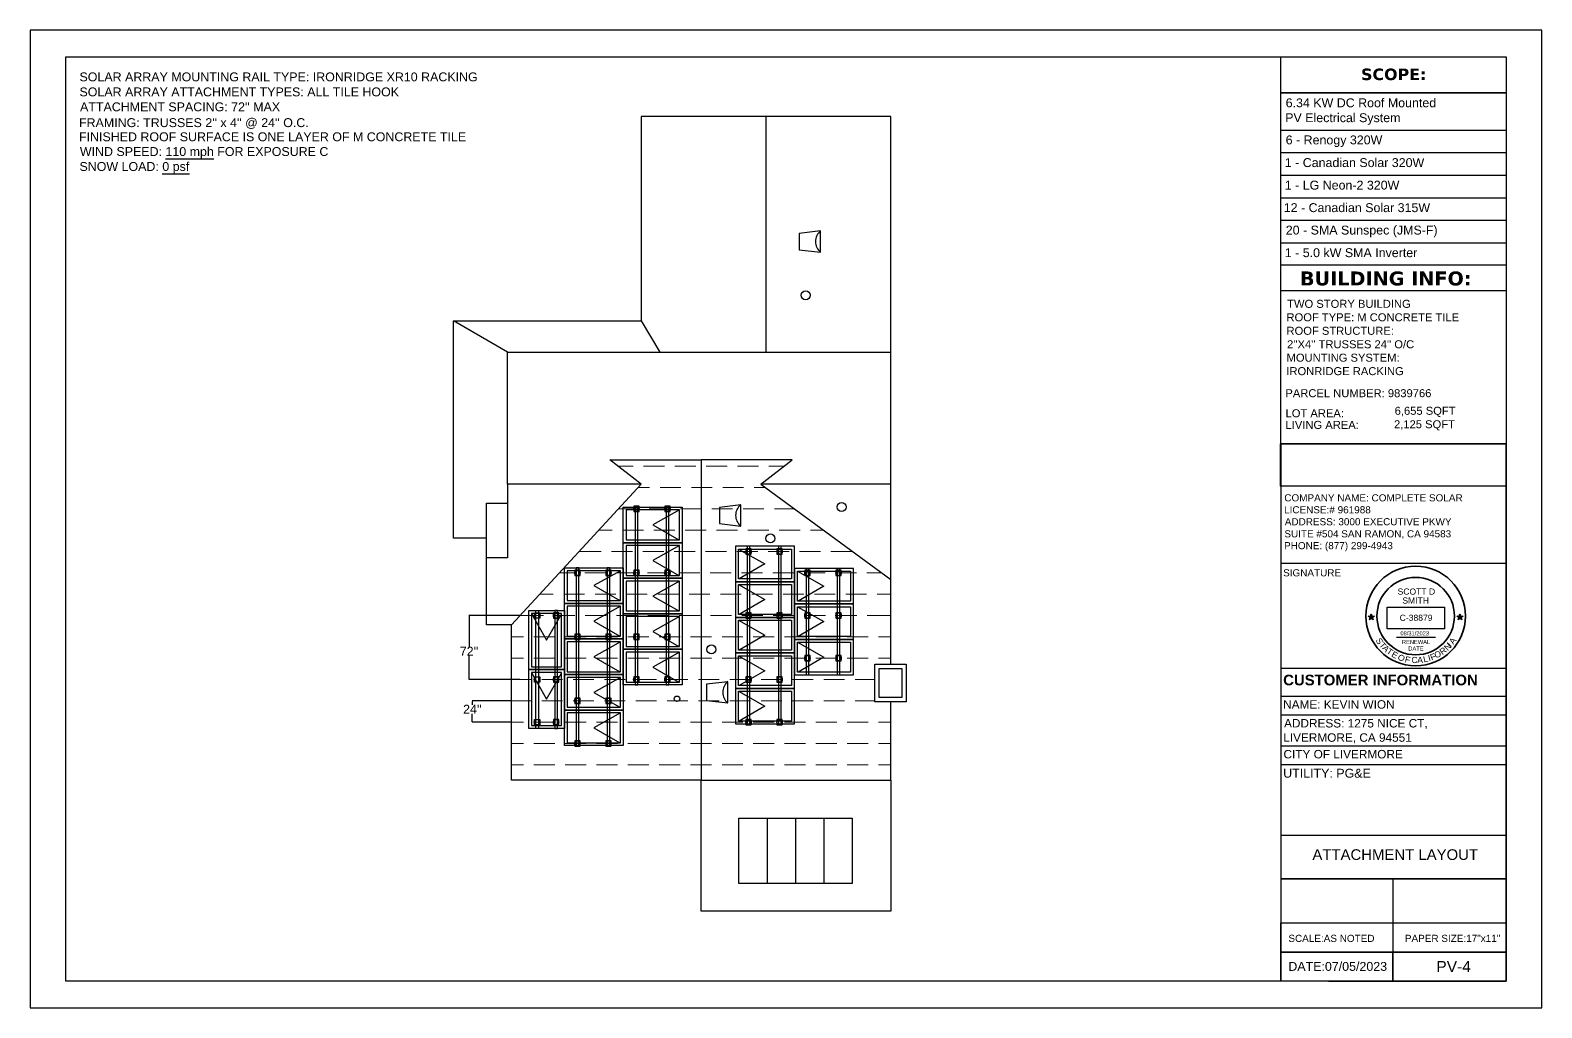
# Model space of a CAD drawing. Header units: millimetres. Extents: x -419 to 20046, y -14642 to 2638.
# Drawn here: x 416 to 2116, y -10901 to -9802 of the extents above; entities that cross this region are included whole.
import ezdxf

# ---------------------------------------------------------------- set-up
doc = ezdxf.new("R2010")
doc.units = ezdxf.units.MM
doc.layers.add('PDF5_0', color=7, linetype='Continuous', true_color=0x636466)
for name, color, linetype in [('PDF5_PDF_Geometry', 7, 'Continuous'), ('PDF5_Text', 7, 'Continuous'), ('PDF_Text', 7, 'Continuous')]:
    doc.layers.add(name, color=color, linetype=linetype)
doc.styles.add('PDF Arial', font='arial.ttf')
doc.styles.add('PDF Arial Bold', font='arialbd.ttf')
doc.styles.add('PDF Verdana Bold', font='verdanab.ttf')
doc.styles.get("Standard").update_dxf_attribs({"font": 'arial.ttf'})
picture_1 = doc.add_image_def('image39.png', size_in_pixel=(45, 240))
picture_2 = doc.add_image_def('image15.png', size_in_pixel=(858, 321))

# ---------------------------------------------------------------- blocks, each defined once
blk = doc.blocks.new('star')
h = blk.add_hatch(color=256)
h.dxf.hatch_style = 1
h.paths.add_polyline_path([(116.5, 62.57), (116.86, 62.57), (116.68, 63.12)])
h.paths.add_polyline_path([(116.68, 62.02), (116.97, 62.23), (116.86, 62.57), (116.5, 62.57), (116.39, 62.23)])
h.paths.add_polyline_path([(116.5, 62.57), (115.92, 62.57), (116.39, 62.23)])
h.paths.add_polyline_path([(116.39, 62.23), (116.21, 61.67), (116.68, 62.02)])
h.paths.add_polyline_path([(116.68, 62.02), (117.15, 61.67), (116.97, 62.23)])
h.paths.add_polyline_path([(116.97, 62.23), (117.44, 62.57), (116.86, 62.57)])
for p, q in [((116.21, 61.67), (116.68, 63.12)), ((116.68, 63.12), (117.15, 61.67)), ((115.92, 62.57), (117.44, 62.57)), ((117.15, 61.67), (115.92, 62.57)), ((117.44, 62.57), (116.21, 61.67))]:
    blk.add_line(p, q)
blk = doc.blocks.new('a')
at = {"color": 1, "char_height": 15, "attachment_point": 1}
for s, insert, rotation in [('{\\C256;S}', (169, 149), 301.8504), ('{\\C256;T}', (176.1, 138.5), 308.5602), ('{\\C256;A}', (182.8, 131.2), 313.9392), ('{\\C256;T}', (190.6, 123.2), 324.7462), ('{\\C256;E}', (201.4, 115.5), 330.0103), ('{\\C256;O}', (299, 112.2), 12.6875), ('{\\C256;R}', (311.3, 116.8), 36.4598), ('{\\C256;N}', (322.6, 125.5), 43.0781), ('{\\C256;I}', (344.8, 127.8), 227.4846), ('{\\C256;A}', (335, 138.5), 54.6588), ('{\\C256;O}', (218.6, 109.1), 319.6464), ('{\\C256;A}', (258.4, 100.3), 1.6689), ('{\\C256;L}', (271.7, 101.5), 12.6875), ('{\\C256;I}', (283.7, 104.3), 13.6115), ('{\\C256;F}', (288.3, 105.4), 21.5682)]:
    blk.add_mtext_dynamic_manual_height_columns(s, width=30.733, gutter_width=125, heights=[0], dxfattribs=dict(at, insert=insert, rotation=rotation))
at = {"color": 1, "insert": (244.5, 100.5), "char_height": 15, "attachment_point": 1}
blk.add_mtext_dynamic_manual_height_columns('{\\C256;C}', width=30.733, gutter_width=125, heights=[0], dxfattribs=at)
blk = doc.blocks.new('1')
at = {"color": 1, "xscale": 0.1018808021228187, "yscale": 0.1018808021228187, "zscale": 0.1018808021228187}
blk.add_blockref('a', (510.97, 81.39), dxfattribs=at)
at = {"color": 1, "insert": (534.46, 91.84), "char_height": 1.528, "attachment_point": 1, "rotation": 347.3366}
blk.add_mtext_dynamic_manual_height_columns('{\\C256;F}', width=1.5282, gutter_width=12.74, heights=[0], dxfattribs=at)

msp = doc.modelspace()

# ---------------------------------------------------------------- linework, layer by layer
at = {"lineweight": 30}
msp.add_line((1952.324, -10484.479), (1996.107, -10484.479), dxfattribs=at)
at = {"lineweight": 35}
for radius in [56, 43.581]:
    msp.add_circle((1973.929, -10460.704), radius, dxfattribs=at)
at = {"layer": 'PDF5_0', "color": 7, "lineweight": 25}
for points in [[(415.876, -9801.533), (415.876, -10901.442), (2115.735, -10901.442), (2115.735, -9801.533)], [(2075.775, -9872.008), (1822.299, -9872.008)], [(2075.775, -9872.008), (2075.775, -10065.998), (1822.299, -10065.998), (1822.299, -9872.008)], [(1304.722, -10051.376), (1304.722, -10027.4), (1280.655, -10030.306), (1280.655, -10048.47)], [(1822.299, -10314.388), (1822.299, -10266.799), (2075.775, -10266.799), (2075.775, -10314.388)], [(1214.902, -10359.434), (1214.902, -10335.458), (1190.925, -10338.364), (1190.925, -10356.528)], [(1365.661, -10514.825), (1400.99, -10514.825), (1400.99, -10557.147), (1365.661, -10557.147)], [(1370.656, -10519.82), (1395.995, -10519.82), (1395.995, -10552.152), (1370.656, -10552.152)], [(1200.461, -10558.509), (1200.461, -10534.533), (1176.394, -10537.439), (1176.394, -10555.603)], [(1212.722, -10688.017), (1340.323, -10688.017), (1340.323, -10761.671), (1212.722, -10761.671)]]:
    msp.add_lwpolyline(points, close=True, dxfattribs=at)
for points in [[(1822.299, -10266.799), (1822.299, -9831.503)], [(1822.299, -9913.967), (2075.775, -9913.967)], [(1822.299, -9939.305), (2075.775, -9939.305)], [(567.907, -9946.208), (622.308, -9946.208)], [(564.365, -9963.1), (595.153, -9963.1)], [(1822.299, -9964.644), (2075.775, -9964.644)], [(1822.299, -9989.982), (2075.775, -9989.982)], [(1822.299, -10015.321), (2075.775, -10015.321)], [(1822.299, -10040.659), (2075.775, -10040.659)], [(1822.299, -10094.333), (2075.775, -10094.333)], [(1822.39, -10401.302), (2075.866, -10401.302)], [(966.421, -10460.152), (909.205, -10460.152)], [(909.387, -10460.697), (909.387, -10495.208)], [(909.387, -10531.718), (909.387, -10505.38)], [(966.421, -10532.172), (909.205, -10532.172)], [(956.976, -10556.148), (912.747, -10556.148)], [(912.928, -10556.693), (912.928, -10560.416)], [(912.928, -10579.67), (912.928, -10570.588)], [(956.976, -10580.215), (912.747, -10580.215)], [(1244.69, -10688.017), (1244.69, -10761.671)], [(1276.568, -10688.017), (1276.568, -10761.671)], [(1308.536, -10688.017), (1308.536, -10761.671)]]:
    msp.add_lwpolyline(points, dxfattribs=at)
at = {"layer": 'PDF5_0', "color": 7, "lineweight": 30}
for points in [[(952.435, -10312.481), (952.435, -10163.901), (1383.553, -10163.901), (1383.553, -9898.618), (1102.831, -9898.618), (1102.831, -10128.572)], [(1243.146, -9898.618), (1243.146, -10163.901)], [(929.094, -10372.966), (891.768, -10372.966), (891.768, -10128.572), (1102.831, -10128.572), (1123.901, -10163.901)], [(952.435, -10163.901), (891.768, -10128.572)], [(1383.553, -10514.825), (1383.553, -10163.901)], [(1383.553, -10645.241), (1383.553, -10792.641), (1170.309, -10792.641), (1170.309, -10645.241), (956.976, -10645.241), (956.976, -10470.415), (1103.103, -10312.481), (1067.866, -10284.962), (1170.309, -10284.962)], [(1383.553, -10312.481), (1237.516, -10312.481), (1272.753, -10284.962), (1170.309, -10284.962), (1170.309, -10645.241), (1383.553, -10645.241), (1383.553, -10557.147)], [(1103.103, -10312.481), (952.435, -10312.481), (952.435, -10395.035), (929.094, -10395.035)], [(1237.516, -10312.481), (1383.553, -10419.465)], [(956.976, -10470.415), (929.094, -10470.415), (929.094, -10333.641), (952.435, -10333.641)]]:
    msp.add_lwpolyline(points, dxfattribs=at)
at = {"layer": 'PDF5_0', "lineweight": 20}
for points in [[(1093.931, -10292.228), (1077.129, -10292.228)], [(1129.168, -10292.228), (1105.737, -10292.228)], [(1164.406, -10292.228), (1140.975, -10292.228)], [(1199.644, -10292.228), (1176.213, -10292.228)], [(1234.882, -10292.228), (1211.36, -10292.228)], [(1263.49, -10292.228), (1246.597, -10292.228)], [(1112.367, -10316.204), (1099.652, -10316.204)], [(1147.605, -10316.204), (1124.173, -10316.204)], [(1182.843, -10316.204), (1159.411, -10316.204)], [(1218.08, -10316.204), (1194.649, -10316.204)], [(1242.601, -10316.204), (1229.887, -10316.204)], [(1100.106, -10340.18), (1077.492, -10340.18)], [(1135.344, -10340.18), (1111.822, -10340.18)], [(1170.582, -10340.18), (1147.06, -10340.18)], [(1205.82, -10340.18), (1182.298, -10340.18)], [(1240.967, -10340.18), (1217.535, -10340.18)], [(1275.387, -10340.18), (1252.773, -10340.18)], [(1070.136, -10364.157), (1055.242, -10364.157)], [(1105.374, -10364.157), (1081.852, -10364.157)], [(1140.612, -10364.157), (1117.09, -10364.157)], [(1175.849, -10364.157), (1152.327, -10364.157)], [(1211.087, -10364.157), (1187.565, -10364.157)], [(1246.325, -10364.157), (1222.803, -10364.157)], [(1281.563, -10364.157), (1258.041, -10364.157)], [(1308.173, -10364.157), (1293.278, -10364.157)], [(1057.785, -10388.224), (1033.082, -10388.224)], [(1093.023, -10388.224), (1069.591, -10388.224)], [(1128.26, -10388.224), (1104.829, -10388.224)], [(1163.498, -10388.224), (1140.067, -10388.224)], [(1198.736, -10388.224), (1175.214, -10388.224)], [(1233.974, -10388.224), (1210.451, -10388.224)], [(1269.211, -10388.224), (1245.689, -10388.224)], [(1304.449, -10388.224), (1280.927, -10388.224)], [(1340.958, -10388.224), (1316.165, -10388.224)], [(1027.905, -10412.2), (1010.922, -10412.2)], [(1063.143, -10412.2), (1039.621, -10412.2)], [(1098.381, -10412.2), (1074.859, -10412.2)], [(1133.619, -10412.2), (1110.097, -10412.2)], [(1168.766, -10412.2), (1145.334, -10412.2)], [(1204.003, -10412.2), (1180.572, -10412.2)], [(1239.241, -10412.2), (1215.81, -10412.2)], [(1274.479, -10412.2), (1251.048, -10412.2)], [(1309.717, -10412.2), (1286.285, -10412.2)], [(1344.954, -10412.2), (1321.523, -10412.2)], [(1373.744, -10412.2), (1356.67, -10412.2)], [(1004.111, -10436.176), (988.671, -10436.176)], [(1039.349, -10436.176), (1015.826, -10436.176)], [(1074.586, -10436.176), (1051.064, -10436.176)], [(1109.824, -10436.176), (1086.302, -10436.176)], [(1145.062, -10436.176), (1121.54, -10436.176)], [(1180.3, -10436.176), (1156.777, -10436.176)], [(1215.537, -10436.176), (1192.015, -10436.176)], [(1250.775, -10436.176), (1227.253, -10436.176)], [(1285.922, -10436.176), (1262.491, -10436.176)], [(1321.16, -10436.176), (1297.729, -10436.176)], [(1356.398, -10436.176), (1332.966, -10436.176)], [(1383.553, -10436.176), (1368.204, -10436.176)], [(993.031, -10460.152), (966.512, -10460.152)], [(1028.269, -10460.152), (1004.746, -10460.152)], [(1063.506, -10460.152), (1039.984, -10460.152)], [(1098.744, -10460.152), (1075.222, -10460.152)], [(1133.982, -10460.152), (1110.46, -10460.152)], [(1169.22, -10460.152), (1145.698, -10460.152)], [(1204.367, -10460.152), (1180.935, -10460.152)], [(1239.604, -10460.152), (1216.173, -10460.152)], [(1274.842, -10460.152), (1251.411, -10460.152)], [(1310.08, -10460.152), (1286.649, -10460.152)], [(1345.318, -10460.152), (1321.886, -10460.152)], [(1383.553, -10460.152), (1357.124, -10460.152)], [(970.689, -10484.219), (956.976, -10484.219)], [(1005.836, -10484.219), (982.405, -10484.219)], [(1041.074, -10484.219), (1017.643, -10484.219)], [(1076.312, -10484.219), (1052.881, -10484.219)], [(1111.55, -10484.219), (1088.118, -10484.219)], [(1146.787, -10484.219), (1123.356, -10484.219)], [(1182.025, -10484.219), (1158.594, -10484.219)], [(1217.263, -10484.219), (1193.832, -10484.219)], [(1252.501, -10484.219), (1228.979, -10484.219)], [(1287.738, -10484.219), (1264.216, -10484.219)], [(1322.976, -10484.219), (1299.454, -10484.219)], [(1358.214, -10484.219), (1334.692, -10484.219)], [(1383.553, -10484.219), (1369.93, -10484.219)], [(970.689, -10508.196), (956.976, -10508.196)], [(1005.836, -10508.196), (982.405, -10508.196)], [(1041.074, -10508.196), (1017.643, -10508.196)], [(1076.312, -10508.196), (1052.881, -10508.196)], [(1111.55, -10508.196), (1088.118, -10508.196)], [(1146.787, -10508.196), (1123.356, -10508.196)], [(1182.025, -10508.196), (1158.594, -10508.196)], [(1217.263, -10508.196), (1193.832, -10508.196)], [(1252.501, -10508.196), (1228.979, -10508.196)], [(1287.738, -10508.196), (1264.216, -10508.196)], [(1322.976, -10508.196), (1299.454, -10508.196)], [(1358.214, -10508.196), (1334.692, -10508.196)], [(1383.553, -10508.196), (1369.93, -10508.196)], [(979.317, -10532.172), (956.976, -10532.172)], [(1014.555, -10532.172), (991.033, -10532.172)], [(1049.793, -10532.172), (1026.271, -10532.172)], [(1085.03, -10532.172), (1061.508, -10532.172)], [(1120.268, -10532.172), (1096.746, -10532.172)], [(1155.506, -10532.172), (1131.984, -10532.172)], [(1190.744, -10532.172), (1167.222, -10532.172)], [(1225.982, -10532.172), (1202.459, -10532.172)], [(1261.219, -10532.172), (1237.697, -10532.172)], [(1296.457, -10532.172), (1272.935, -10532.172)], [(1331.604, -10532.172), (1308.173, -10532.172)], [(1365.661, -10532.172), (1343.411, -10532.172)], [(979.317, -10556.148), (956.976, -10556.148)], [(1014.555, -10556.148), (991.033, -10556.148)], [(1049.793, -10556.148), (1026.271, -10556.148)], [(1085.03, -10556.148), (1061.508, -10556.148)], [(1120.268, -10556.148), (1096.746, -10556.148)], [(1155.506, -10556.148), (1131.984, -10556.148)], [(1190.744, -10556.148), (1167.222, -10556.148)], [(1225.982, -10556.148), (1202.459, -10556.148)], [(1261.219, -10556.148), (1237.697, -10556.148)], [(1296.457, -10556.148), (1272.935, -10556.148)], [(1331.604, -10556.148), (1308.173, -10556.148)], [(1365.661, -10556.148), (1343.411, -10556.148)], [(970.689, -10580.215), (956.976, -10580.215)], [(1005.836, -10580.215), (982.405, -10580.215)], [(1041.074, -10580.215), (1017.643, -10580.215)], [(1076.312, -10580.215), (1052.881, -10580.215)], [(1111.55, -10580.215), (1088.118, -10580.215)], [(1146.787, -10580.215), (1123.356, -10580.215)], [(1182.025, -10580.215), (1158.594, -10580.215)], [(1217.263, -10580.215), (1193.832, -10580.215)], [(1252.501, -10580.215), (1228.979, -10580.215)], [(1287.738, -10580.215), (1264.216, -10580.215)], [(1322.976, -10580.215), (1299.454, -10580.215)], [(1358.214, -10580.215), (1334.692, -10580.215)], [(1383.553, -10580.215), (1369.93, -10580.215)], [(970.689, -10604.191), (956.976, -10604.191)], [(1005.836, -10604.191), (982.405, -10604.191)], [(1041.074, -10604.191), (1017.643, -10604.191)], [(1076.312, -10604.191), (1052.881, -10604.191)], [(1111.55, -10604.191), (1088.118, -10604.191)], [(1146.787, -10604.191), (1123.356, -10604.191)], [(1182.025, -10604.191), (1158.594, -10604.191)], [(1217.263, -10604.191), (1193.832, -10604.191)], [(1252.501, -10604.191), (1228.979, -10604.191)], [(1287.738, -10604.191), (1264.216, -10604.191)], [(1322.976, -10604.191), (1299.454, -10604.191)], [(1358.214, -10604.191), (1334.692, -10604.191)], [(1383.553, -10604.191), (1369.93, -10604.191)], [(970.689, -10628.167), (956.976, -10628.167)], [(1005.836, -10628.167), (982.405, -10628.167)], [(1041.074, -10628.167), (1017.643, -10628.167)], [(1076.312, -10628.167), (1052.881, -10628.167)], [(1111.55, -10628.167), (1088.118, -10628.167)], [(1146.787, -10628.167), (1123.356, -10628.167)], [(1182.025, -10628.167), (1158.594, -10628.167)], [(1217.263, -10628.167), (1193.832, -10628.167)], [(1252.501, -10628.167), (1228.979, -10628.167)], [(1287.738, -10628.167), (1264.216, -10628.167)], [(1322.976, -10628.167), (1299.454, -10628.167)], [(1358.214, -10628.167), (1334.692, -10628.167)], [(1383.553, -10628.167), (1369.93, -10628.167)]]:
    msp.add_lwpolyline(points, dxfattribs=at)
at = {"layer": 'PDF5_0', "color": 5, "lineweight": 25}
for points in [[(1082.851, -10378.143), (1082.851, -10338.182), (1149.149, -10338.182), (1149.149, -10378.143)], [(1145.97, -10374.964), (1145.97, -10341.361), (1086.029, -10341.361), (1086.029, -10374.964)], [(1082.851, -10418.194), (1082.851, -10378.143), (1149.149, -10378.143), (1149.149, -10418.194)], [(1145.97, -10414.924), (1145.97, -10381.321), (1086.029, -10381.321), (1086.029, -10414.924)], [(1275.296, -10422.19), (1275.296, -10382.139), (1208.998, -10382.139), (1208.998, -10422.19)], [(1212.268, -10418.92), (1212.268, -10385.317), (1272.118, -10385.317), (1272.118, -10418.92)], [(1016.553, -10446.439), (1016.553, -10406.478), (1082.851, -10406.478), (1082.851, -10446.439)], [(1079.672, -10443.26), (1079.672, -10409.657), (1019.732, -10409.657), (1019.732, -10443.26)], [(1082.851, -10458.154), (1082.851, -10418.194), (1149.149, -10418.194), (1149.149, -10458.154)], [(1341.594, -10446.984), (1341.594, -10407.023), (1275.296, -10407.023), (1275.296, -10446.984)], [(1278.566, -10443.805), (1278.566, -10410.202), (1338.415, -10410.202), (1338.415, -10443.805)], [(1145.97, -10454.976), (1145.97, -10421.373), (1086.029, -10421.373), (1086.029, -10454.976)], [(1275.296, -10462.15), (1275.296, -10422.19), (1208.998, -10422.19), (1208.998, -10462.15)], [(1212.268, -10458.972), (1212.268, -10425.369), (1272.118, -10425.369), (1272.118, -10458.972)], [(1016.553, -10486.49), (1016.553, -10446.439), (1082.851, -10446.439), (1082.851, -10486.49)], [(1079.672, -10483.311), (1079.672, -10449.708), (1019.732, -10449.708), (1019.732, -10483.311)], [(1341.594, -10487.035), (1341.594, -10446.984), (1275.296, -10446.984), (1275.296, -10487.035)], [(1278.566, -10483.765), (1278.566, -10450.253), (1338.415, -10450.253), (1338.415, -10483.765)], [(1016.553, -10520.91), (976.593, -10520.91), (976.593, -10454.612), (1016.553, -10454.612)], [(1013.374, -10457.791), (979.771, -10457.791), (979.771, -10517.641), (1013.374, -10517.641)], [(1082.851, -10498.115), (1082.851, -10458.154), (1149.149, -10458.154), (1149.149, -10498.115)], [(1145.97, -10494.936), (1145.97, -10461.333), (1086.029, -10461.333), (1086.029, -10494.936)], [(1275.296, -10502.111), (1275.296, -10462.15), (1208.998, -10462.15), (1208.998, -10502.111)], [(1212.268, -10498.932), (1212.268, -10465.329), (1272.118, -10465.329), (1272.118, -10498.932)], [(1016.553, -10526.45), (1016.553, -10486.49), (1082.851, -10486.49), (1082.851, -10526.45)], [(1341.594, -10526.995), (1341.594, -10487.035), (1275.296, -10487.035), (1275.296, -10526.995)], [(1079.672, -10523.272), (1079.672, -10489.668), (1019.732, -10489.668), (1019.732, -10523.272)], [(1082.851, -10538.166), (1082.851, -10498.115), (1149.149, -10498.115), (1149.149, -10538.166)], [(1145.97, -10534.987), (1145.97, -10501.384), (1086.029, -10501.384), (1086.029, -10534.987)], [(1275.296, -10542.162), (1275.296, -10502.111), (1208.998, -10502.111), (1208.998, -10542.162)], [(1278.566, -10523.816), (1278.566, -10490.213), (1338.415, -10490.213), (1338.415, -10523.816)], [(1016.553, -10587.208), (976.593, -10587.208), (976.593, -10520.91), (1016.553, -10520.91)], [(1212.268, -10538.983), (1212.268, -10505.38), (1272.118, -10505.38), (1272.118, -10538.983)], [(1013.374, -10524.089), (979.771, -10524.089), (979.771, -10583.939), (1013.374, -10583.939)], [(1016.553, -10566.501), (1016.553, -10526.45), (1082.851, -10526.45), (1082.851, -10566.501)], [(1079.672, -10563.232), (1079.672, -10529.72), (1019.732, -10529.72), (1019.732, -10563.232)], [(1275.296, -10582.122), (1275.296, -10542.162), (1208.998, -10542.162), (1208.998, -10582.122)], [(1212.268, -10578.944), (1212.268, -10545.341), (1272.118, -10545.341), (1272.118, -10578.944)], [(1016.553, -10606.462), (1016.553, -10566.501), (1082.851, -10566.501), (1082.851, -10606.462)], [(1079.672, -10603.283), (1079.672, -10569.68), (1019.732, -10569.68), (1019.732, -10603.283)]]:
    msp.add_lwpolyline(points, close=True, dxfattribs=at)
at = {"layer": 'PDF5_0', "color": 1, "lineweight": 25}
for points in [[(1094.566, -10337.183), (1094.566, -10343.177), (1100.561, -10343.177), (1100.561, -10337.183)], [(1129.532, -10337.183), (1129.532, -10343.177), (1135.526, -10343.177), (1135.526, -10337.183)], [(1220.714, -10385.227), (1220.714, -10391.221), (1226.708, -10391.221), (1226.708, -10385.227)], [(1255.679, -10385.227), (1255.679, -10391.221), (1261.673, -10391.221), (1261.673, -10385.227)], [(1028.269, -10409.203), (1028.269, -10415.197), (1034.263, -10415.197), (1034.263, -10409.203)], [(1063.234, -10409.203), (1063.234, -10415.197), (1069.228, -10415.197), (1069.228, -10409.203)], [(1094.566, -10409.203), (1094.566, -10415.197), (1100.561, -10415.197), (1100.561, -10409.203)], [(1129.532, -10409.203), (1129.532, -10415.197), (1135.526, -10415.197), (1135.526, -10409.203)], [(1287.012, -10409.203), (1287.012, -10415.197), (1293.006, -10415.197), (1293.006, -10409.203)], [(1321.977, -10409.203), (1321.977, -10415.197), (1327.971, -10415.197), (1327.971, -10409.203)], [(988.853, -10457.155), (988.853, -10463.149), (982.859, -10463.149), (982.859, -10457.155)], [(1004.292, -10457.155), (1004.292, -10463.149), (1010.286, -10463.149), (1010.286, -10457.155)], [(1220.714, -10457.155), (1220.714, -10463.149), (1226.708, -10463.149), (1226.708, -10457.155)], [(1255.679, -10457.155), (1255.679, -10463.149), (1261.673, -10463.149), (1261.673, -10457.155)], [(1287.012, -10457.155), (1287.012, -10463.149), (1293.006, -10463.149), (1293.006, -10457.155)], [(1321.977, -10457.155), (1321.977, -10463.149), (1327.971, -10463.149), (1327.971, -10457.155)], [(1028.269, -10481.222), (1028.269, -10487.216), (1034.263, -10487.216), (1034.263, -10481.222)], [(1063.234, -10481.222), (1063.234, -10487.216), (1069.228, -10487.216), (1069.228, -10481.222)], [(1094.566, -10481.222), (1094.566, -10487.216), (1100.561, -10487.216), (1100.561, -10481.222)], [(1129.532, -10481.222), (1129.532, -10487.216), (1135.526, -10487.216), (1135.526, -10481.222)], [(1287.012, -10505.199), (1287.012, -10511.193), (1293.006, -10511.193), (1293.006, -10505.199)], [(1321.977, -10505.199), (1321.977, -10511.193), (1327.971, -10511.193), (1327.971, -10505.199)], [(988.853, -10529.175), (988.853, -10535.169), (982.859, -10535.169), (982.859, -10529.175)], [(1004.292, -10529.175), (1004.292, -10535.169), (1010.286, -10535.169), (1010.286, -10529.175)], [(1094.566, -10529.175), (1094.566, -10535.169), (1100.561, -10535.169), (1100.561, -10529.175)], [(1129.532, -10529.175), (1129.532, -10535.169), (1135.526, -10535.169), (1135.526, -10529.175)], [(1220.714, -10529.175), (1220.714, -10535.169), (1226.708, -10535.169), (1226.708, -10529.175)], [(1255.679, -10529.175), (1255.679, -10535.169), (1261.673, -10535.169), (1261.673, -10529.175)], [(1028.269, -10553.151), (1028.269, -10559.145), (1034.263, -10559.145), (1034.263, -10553.151)], [(1063.234, -10553.151), (1063.234, -10559.145), (1069.228, -10559.145), (1069.228, -10553.151)], [(988.853, -10577.218), (988.853, -10583.212), (982.859, -10583.212), (982.859, -10577.218)], [(1004.292, -10577.218), (1004.292, -10583.212), (1010.286, -10583.212), (1010.286, -10577.218)], [(1220.714, -10577.218), (1220.714, -10583.212), (1226.708, -10583.212), (1226.708, -10577.218)], [(1255.679, -10577.218), (1255.679, -10583.212), (1261.673, -10583.212), (1261.673, -10577.218)], [(1028.269, -10601.194), (1028.269, -10607.188), (1034.263, -10607.188), (1034.263, -10601.194)], [(1063.234, -10601.194), (1063.234, -10607.188), (1069.228, -10607.188), (1069.228, -10601.194)]]:
    msp.add_lwpolyline(points, close=True, dxfattribs=at)
at = {"layer": 'PDF5_0', "color": 102, "lineweight": 25, "true_color": 0x00b82d}
for points in [[(1099.017, -10338.182), (1096.02, -10338.182), (1096.02, -10538.166), (1099.017, -10538.166)], [(1133.982, -10338.182), (1130.985, -10338.182), (1130.985, -10538.166), (1133.982, -10538.166)], [(1225.255, -10382.139), (1222.258, -10382.139), (1222.258, -10582.122), (1225.255, -10582.122)], [(1260.22, -10382.139), (1257.223, -10382.139), (1257.223, -10582.122), (1260.22, -10582.122)], [(1032.719, -10406.478), (1029.722, -10406.478), (1029.722, -10606.462), (1032.719, -10606.462)], [(1067.684, -10406.478), (1064.687, -10406.478), (1064.687, -10606.462), (1067.684, -10606.462)], [(1291.553, -10407.023), (1288.556, -10407.023), (1288.556, -10526.995), (1291.553, -10526.995)], [(1326.518, -10407.023), (1323.521, -10407.023), (1323.521, -10526.995), (1326.518, -10526.995)], [(984.403, -10454.612), (987.4, -10454.612), (987.4, -10587.208), (984.403, -10587.208)], [(1008.742, -10454.612), (1005.745, -10454.612), (1005.745, -10587.208), (1008.742, -10587.208)]]:
    msp.add_lwpolyline(points, close=True, dxfattribs=at)
at = {"layer": 'PDF5_0', "color": 5, "lineweight": 25}
for points in [[(1145.97, -10341.361), (1116, -10358.163), (1145.153, -10374.964)], [(1145.97, -10381.321), (1116, -10398.123), (1145.153, -10414.924)], [(1212.268, -10385.317), (1242.147, -10402.119), (1213.085, -10418.92)], [(1079.672, -10409.657), (1049.702, -10426.458), (1078.855, -10443.26)], [(1278.566, -10410.202), (1308.445, -10427.003), (1279.383, -10443.805)], [(1145.97, -10421.373), (1116, -10438.174), (1145.153, -10454.976)], [(1212.268, -10425.369), (1242.147, -10442.17), (1213.085, -10458.972)], [(1079.672, -10449.708), (1049.702, -10466.51), (1078.855, -10483.311)], [(1278.566, -10450.253), (1308.445, -10466.964), (1279.383, -10483.765)], [(979.771, -10457.791), (996.573, -10487.761), (1013.374, -10458.608)], [(1145.97, -10461.333), (1116, -10478.134), (1145.153, -10494.936)], [(1212.268, -10465.329), (1242.147, -10482.131), (1213.085, -10498.932)], [(1079.672, -10489.668), (1049.702, -10506.47), (1078.855, -10523.272)], [(1145.97, -10501.384), (1116, -10518.186), (1145.153, -10534.987)], [(1278.566, -10490.213), (1308.445, -10507.015), (1279.383, -10523.816)], [(1212.268, -10505.38), (1242.147, -10522.182), (1213.085, -10538.983)], [(979.771, -10524.089), (996.573, -10554.059), (1013.374, -10524.906)], [(1079.672, -10529.72), (1049.702, -10546.521), (1078.855, -10563.232)], [(1212.268, -10545.341), (1242.147, -10562.142), (1213.085, -10578.944)], [(1079.672, -10569.68), (1049.702, -10586.482), (1078.855, -10603.283)]]:
    msp.add_lwpolyline(points, dxfattribs=at)
at = {"layer": 'PDF5_0', "color": 7, "lineweight": 25}
for centre, radius in [((1287.875, -10099.737), 5.04), ((1328.289, -10337.955), 5.04), ((1248.278, -10373.375), 5.04), ((1181.98, -10498.251), 5.04), ((1143.2, -10553.741), 3.042)]:
    msp.add_circle(centre, radius, dxfattribs=at)
at = {"layer": 'PDF5_0', "color": 1, "lineweight": 25}
for centre in [(1097.518, -10340.135), (1132.483, -10340.135), (1223.666, -10388.178), (1258.631, -10388.178), (1031.22, -10412.154), (1066.186, -10412.154), (1097.518, -10412.154), (1132.483, -10412.154), (1289.964, -10412.154), (1324.929, -10412.154), (985.811, -10460.107), (1007.244, -10460.107), (1223.666, -10460.107), (1258.631, -10460.107), (1289.964, -10460.107), (1324.929, -10460.107), (1031.22, -10484.174), (1066.186, -10484.174), (1097.518, -10484.174), (1132.483, -10484.174), (1289.964, -10508.15), (1324.929, -10508.15), (985.811, -10532.126), (1007.244, -10532.126), (1097.518, -10532.126), (1132.483, -10532.126), (1223.666, -10532.126), (1258.631, -10532.126), (1031.22, -10556.103), (1066.186, -10556.103), (985.811, -10580.17), (1007.244, -10580.17), (1223.666, -10580.17), (1258.631, -10580.17), (1031.22, -10604.146), (1066.186, -10604.146)]:
    msp.add_circle(centre, 3.042, dxfattribs=at)
at = {"layer": 'PDF5_0', "color": 7, "lineweight": 25}
for centre, radius, start, end in [((1314.485, -10039.342), 15.575, 129.451868, 230.548132), ((1224.756, -10347.401), 15.576, 129.452256, 230.547744), ((1210.225, -10546.476), 15.576, 129.452256, 230.547878)]:
    msp.add_arc(centre, radius, start, end, dxfattribs=at)
at = {"layer": 'PDF5_0', "color": 7, "transparency": 33554559}
for points in [[(909.296, -10460.697), (909.477, -10460.697), (909.387, -10460.152)], [(909.296, -10531.718), (909.477, -10531.718), (909.387, -10532.172)], [(912.838, -10556.693), (913.019, -10556.693), (912.928, -10556.148)], [(912.838, -10579.67), (913.019, -10579.67), (912.928, -10580.215)]]:
    msp.add_solid(points, dxfattribs=at)
at = {"layer": 'PDF5_PDF_Geometry', "lineweight": 25}
for points in [[(2075.775, -9831.503), (2075.775, -10871.472), (455.836, -10871.472), (455.836, -9831.503), (2075.775, -9831.503), (2075.775, -10871.472), (1822.299, -10871.472), (1822.299, -10838.686), (2075.775, -10838.686), (1822.299, -10838.686), (1822.299, -10805.719), (2075.775, -10805.719)], [(2075.775, -10349.353), (2075.775, -10805.719), (2075.775, -10838.686), (2075.775, -10871.472), (2075.775, -10266.799), (1822.299, -10266.799), (1822.299, -10871.472)], [(1822.299, -10519.366), (2075.775, -10519.366)], [(1822.299, -10550.699), (2075.775, -10550.699)], [(1822.299, -10571.769), (2075.775, -10571.769)], [(1822.299, -10606.643), (2075.866, -10606.643)], [(1822.299, -10627.804), (2075.866, -10627.804)], [(1822.299, -10707.362), (2075.866, -10707.362)], [(1825.841, -10756.495), (2075.775, -10756.495), (1822.299, -10756.495), (2075.775, -10756.495), (1948.174, -10756.495), (1948.174, -10805.719), (2075.775, -10805.719), (2075.775, -10756.495)], [(1948.174, -10805.719), (1948.174, -10838.686), (1948.174, -10871.472)]]:
    msp.add_lwpolyline(points, dxfattribs=at)
msp.add_lwpolyline([(2075.775, -10838.686), (2075.775, -10871.472), (1948.174, -10871.472), (1948.174, -10838.686)], close=True, dxfattribs=at)
at = {"layer": 'PDF5_PDF_Geometry', "color": 251, "lineweight": 25, "true_color": 0x525252}
msp.add_lwpolyline([(1875.882, -10871.472), (2075.775, -10871.472)], dxfattribs=at)

# ---------------------------------------------------------------- block references
at = {"xscale": 4.597039828451667, "yscale": 4.597039828451667, "zscale": 4.597039828451667, "rotation": 287.9700872862333}
for p in [(1486.014, -10039.957), (1585.715, -10039.979)]:
    msp.add_blockref('star', p, dxfattribs=at)
at = {"color": 1, "xscale": 4.51217474996896, "yscale": 4.51217474996896, "zscale": 4.51217474996896}
msp.add_blockref('1', (-448.808, -10920.076), dxfattribs=at)

# ---------------------------------------------------------------- texts
at = {"attachment_point": 1}
for s, width, heights, insert, char_height, line_spacing_factor in [('SCOTT D\\P  SMITH', 46.3475, [0], (1953.592, -10429.668), 6.8956, 0.88), ('RENEWAL\\P    DATE', 31.39541, [17.047], (1958.508, -10487.569), 4.597, 0.96)]:
    msp.add_mtext_dynamic_manual_height_columns(s, width=width, gutter_width=4.597, heights=heights, dxfattribs=dict(at, insert=insert, char_height=char_height, line_spacing_factor=line_spacing_factor))
for s, width, insert, char_height in [('C-38879', 41.58956, (1955.933, -10459.161), 6.8956), ('08/31/2023', 38.13279, (1956.79, -10477.833), 4.597)]:
    msp.add_mtext_dynamic_manual_height_columns(s, width=width, gutter_width=4.597, heights=[0], dxfattribs=dict(at, insert=insert, char_height=char_height))
at = {"layer": 'PDF5_Text', "attachment_point": 7}
for s, insert, char_height, style in [('SOLAR ARRAY MOUNTING RAIL TYPE: IRONRIDGE XR10 RACKING', (471.276, -9859.192), 9.99966, 'PDF Arial'), ('SCOPE:', (1912.482, -9857.93), 12.9996, 'PDF Verdana Bold'), ('SOLAR ARRAY ATTACHMENT TYPES: ALL TILE HOOK', (471.276, -9876.084), 9.99966, 'PDF Arial'), ("ATTACHMENT SPACING: 72'' MAX", (471.911, -9892.886), 9.99966, 'PDF Arial'), ('6.34 KW DC Roof Mounted', (1827.748, -9888.352), 9.99966, 'PDF Arial'), ("FRAMING: TRUSSES 2'' x 4'' @ 24'' O.C.", (470.731, -9912.547), 9.99966, 'PDF Arial'), ('PV Electrical System', (1827.203, -9908.006), 9.99966, 'PDF Arial'), ('FINISHED ROOF SURFACE IS ONE LAYER OF M CONCRETE TILE', (470.731, -9926.58), 9.99966, 'PDF Arial'), ('6 - Renogy 320W', (1827.748, -9932.982), 9.99966, 'PDF Arial'), ('WIND SPEED: 110 mph FOR EXPOSURE C', (471.73, -9946.078), 9.99966, 'PDF Arial'), ('SNOW LOAD: 0 psf', (471.276, -9962.879), 9.99966, 'PDF Arial'), ('1 - Canadian Solar 320W', (1826.749, -9955.648), 9.99966, 'PDF Arial'), ('1 - LG Neon-2 320W', (1826.69, -9980.987), 9.99966, 'PDF Arial'), ('12 - Canadian Solar 315W', (1825.546, -10006.325), 9.99966, 'PDF Arial'), ('20 - SMA Sunspec (JMS-F)', (1827.839, -10034.427), 9.99966, 'PDF Arial'), ('1 - 5.0 kW SMA Inverter', (1826.749, -10056.996), 9.99966, 'PDF Arial'), ('BUILDING INFO:', (1843.732, -10089.03), 15.74948, 'PDF Verdana Bold'), ('TWO STORY BUILDING', (1829.383, -10114.013), 8.99967, 'PDF Arial'), ('ROOF TYPE: M CONCRETE TILE', (1828.656, -10129.18), 8.99967, 'PDF Arial'), ('ROOF STRUCTURE:', (1828.656, -10144.346), 8.99967, 'PDF Arial'), ("2''X4'' TRUSSES 24'' O/C", (1829.292, -10159.513), 8.99967, 'PDF Arial'), ('IRONRIDGE RACKING', (1828.475, -10189.756), 8.99967, 'PDF Arial'), ('MOUNTING SYSTEM:', (1828.747, -10174.589), 8.99967, 'PDF Arial'), ('PARCEL NUMBER: 9839766', (1827.417, -10214.57), 8.99967, 'PDF Arial'), ('LOT AREA:', (1827.592, -10237.143), 8.9997, 'PDF Arial'), ('6,655 SQFT', (1950.296, -10236.701), 8.9997, 'PDF Arial'), ('LIVING AREA:', (1827.572, -10250.241), 8.99967, 'PDF Arial'), ('2,125 SQFT', (1949.581, -10251.868), 8.9997, 'PDF Arial'), ('COMPANY NAME: COMPLETE SOLAR', (1826.204, -10331.78), 7.99975, 'PDF Arial'), ('ADDRESS: 3000 EXECUTIVE PKWY', (1826.749, -10358.668), 7.99975, 'PDF Arial'), ('LICENSE:# 961988', (1825.932, -10345.221), 7.99975, 'PDF Arial'), ('SUITE #504 SAN RAMON, CA 94583', (1826.295, -10373.64), 7.99975, 'PDF Arial'), ('PHONE: (877) 299-4943', (1825.932, -10387.851), 7.99975, 'PDF Arial'), ('SIGNATURE', (1824.842, -10416.151), 7.9998, 'PDF Arial'), ("72''", (898.942, -10505.289), 9.9997, 'PDF Arial'), ('CUSTOMER INFORMATION', (1824.933, -10538.833), 11.99963, 'PDF Arial Bold'), ('NAME: KEVIN WION', (1824.933, -10565.029), 9.49966, 'PDF Arial'), ("24''", (902.666, -10570.497), 9.9997, 'PDF Arial'), ('ADDRESS: 1275 NICE CT,', (1825.932, -10587.816), 9.49966, 'PDF Arial'), ('LIVERMORE, CA 94551', (1825.024, -10603.891), 9.49966, 'PDF Arial'), ('CITY OF LIVERMORE', (1825.296, -10620.973), 9.49966, 'PDF Arial'), ('UTILITY: PG&E', (1824.933, -10642.658), 9.99966, 'PDF Arial'), ('ATTACHMENT LAYOUT', (1857.809, -10735.266), 11.99963, 'PDF Arial'), ('DATE:07/05/2023', (1830.745, -10860.024), 9.99966, 'PDF Arial'), ('PV-4', (1997.216, -10861.3), 12.4996, 'PDF Arial')]:
    msp.add_mtext(s, dxfattribs=dict(at, insert=insert, char_height=char_height, style=style))
at = {"layer": 'PDF_Text', "insert": (1830.771, -10827.437), "char_height": 7.99975, "attachment_point": 7, "style": 'PDF Arial'}
msp.add_mtext('SCALE:AS NOTED           PAPER SIZE:17"x11"', dxfattribs=at)

# ---------------------------------------------------------------- pictures from other files: only their frames are drawn
at = {"color": 7, "true_color": 0xffffff}
image = msp.add_image(picture_2, insert=(1941.805, -10475.004), size_in_units=(64.617, 24.175), dxfattribs=dict(at, brightness=7, contrast=73))
image.dxf.flags = 15
at = {"layer": 'PDF5_0', "color": 7, "lineweight": 0}
image = msp.add_image(picture_1, insert=(2075.775, -10314.388), size_in_units=(47.544, 254.293), rotation=90, dxfattribs=at)
image.dxf.flags = 15

doc.saveas('drawing.dxf')
